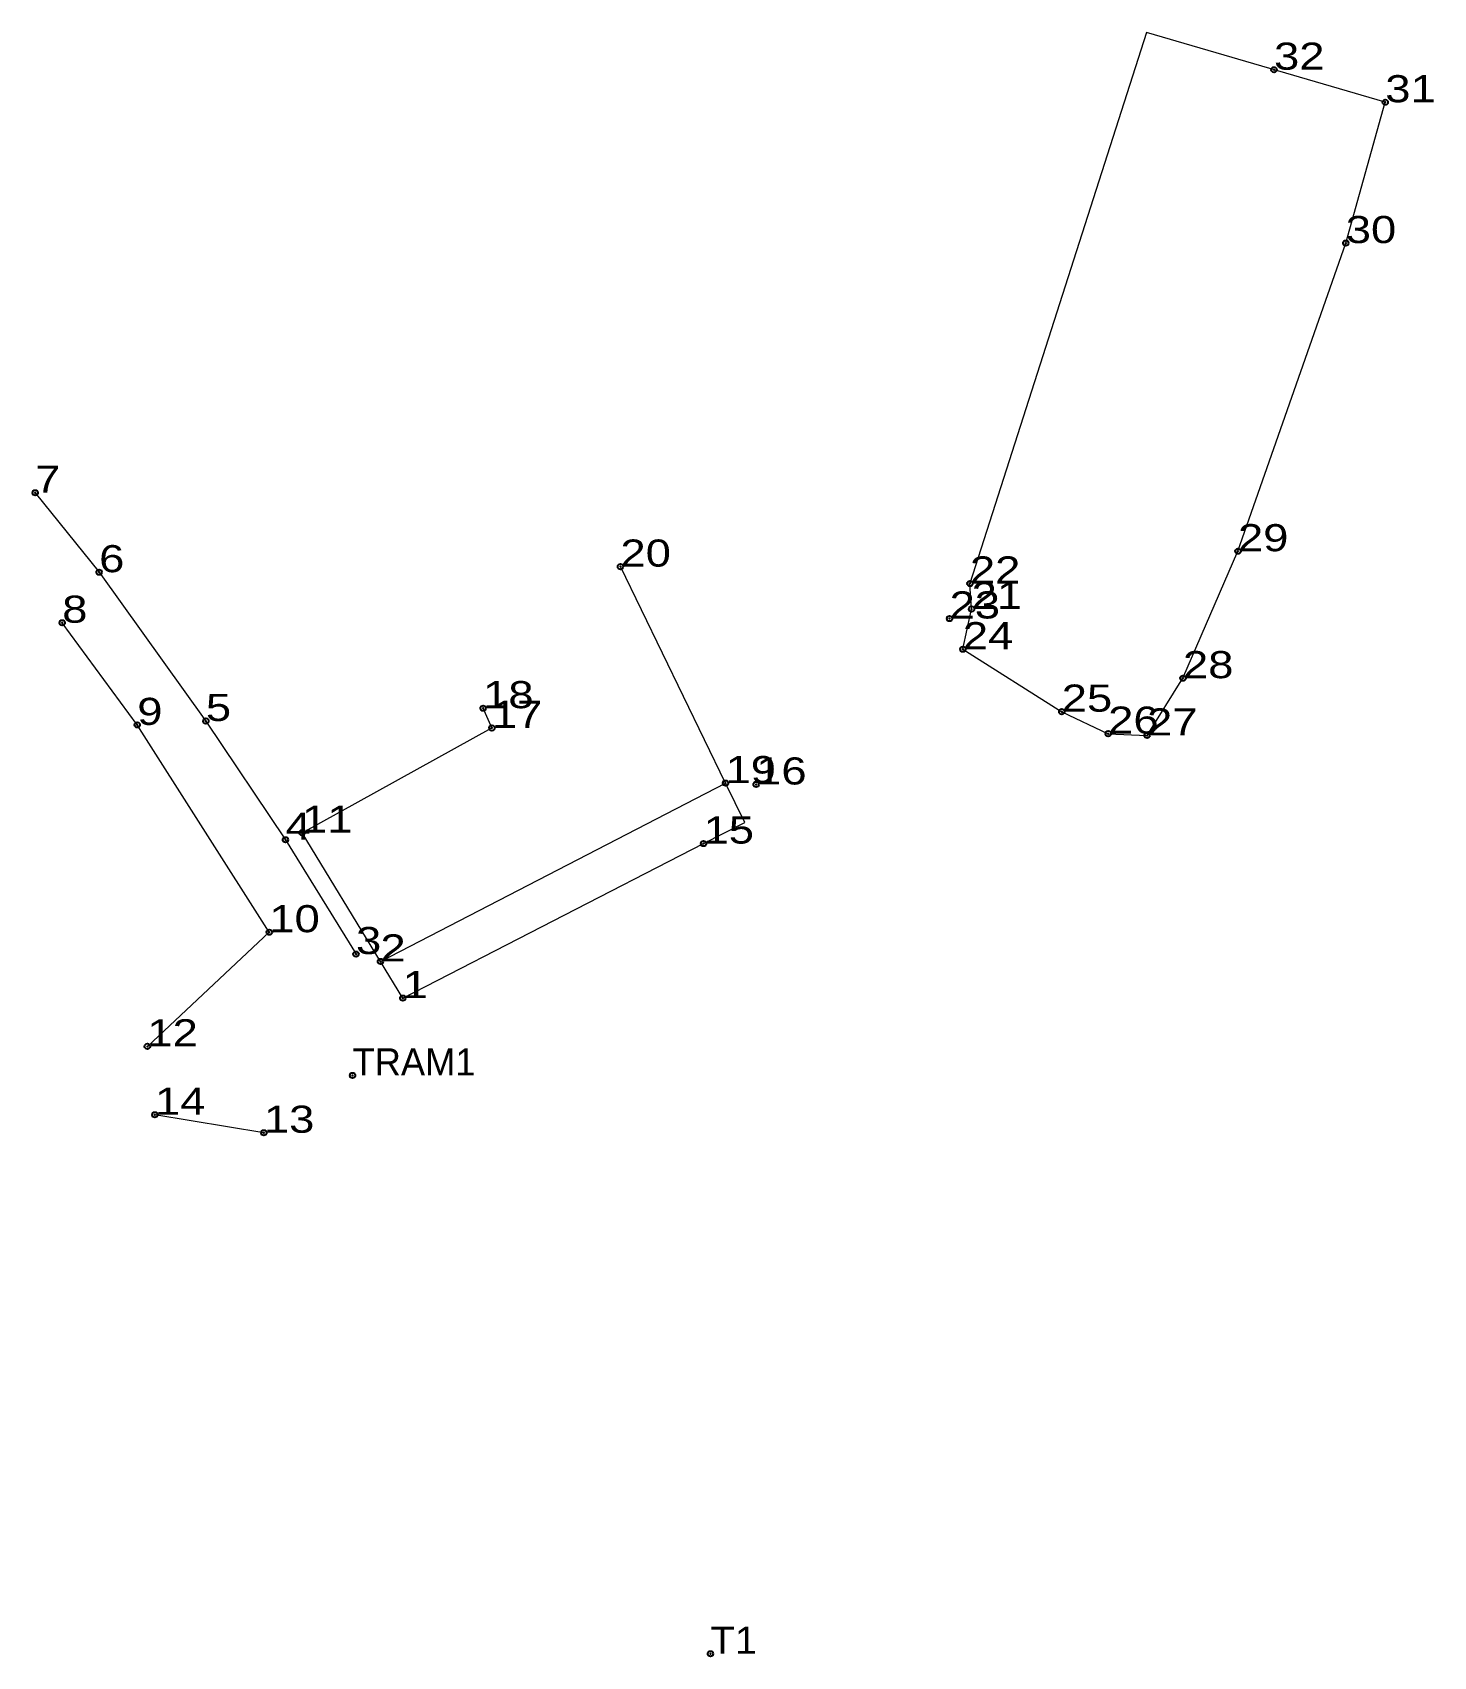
# Model space of a CAD drawing. Header units: metres. Extents: x 548167 to 548260, y 1838496 to 1838603.
import ezdxf

# ---------------------------------------------------------------- set-up
doc = ezdxf.new("R2010")
doc.units = ezdxf.units.M
doc.header["$LTSCALE"] = 0.72
doc.header["$PDMODE"] = 32
doc.header["$PDSIZE"] = 0.36
doc.layers.add('12', color=7, linetype='Continuous')
doc.layers.add('7', color=7, linetype='Continuous')
doc.layers.add('15', color=7, linetype='Continuous', lineweight=13)

msp = doc.modelspace()

# ---------------------------------------------------------------- linework, layer by layer
at = {"layer": '15'}
for p, q in [((548229.28, 1838565.15), (548229.17, 1838566.84)), ((548228.7, 1838562.48), (548229.28, 1838565.15)), ((548214.23, 1838550.99), (548212.96, 1838553.6)), ((548174.61, 1838536.14), (548182.7, 1838543.71)), ((548182.34, 1838530.41), (548175.11, 1838531.6))]:
    msp.add_line(p, q, dxfattribs=at)
for points in [[(548228.7, 1838562.48), (548235.26, 1838558.34), (548238.34, 1838556.88), (548240.92, 1838556.76), (548243.3, 1838560.56), (548246.95, 1838568.98), (548254.1, 1838589.42), (548256.72, 1838598.76), (548240.88, 1838603.39), (548229.17, 1838566.84)], [(548167.17, 1838572.86), (548171.41, 1838567.59), (548178.49, 1838557.72), (548183.77, 1838549.84), (548188.45, 1838542.26)], [(548191.55, 1838539.34), (548190.07, 1838541.77), (548212.96, 1838553.6), (548205.99, 1838567.96)], [(548182.7, 1838543.71), (548173.94, 1838557.46), (548168.96, 1838564.24)], [(548190.07, 1838541.77), (548184.87, 1838550.31), (548197.46, 1838557.26), (548196.88, 1838558.57)], [(548191.55, 1838539.34), (548211.5, 1838549.59), (548214.23, 1838550.99)]]:
    msp.add_lwpolyline(points, dxfattribs=at)
at = {"layer": '7'}
for p in [(548249.34, 1838600.92), (548256.72, 1838598.76), (548254.1, 1838589.42), (548167.17, 1838572.86), (548246.95, 1838568.98), (548171.41, 1838567.59), (548205.99, 1838567.96), (548229.17, 1838566.84), (548229.28, 1838565.15), (548168.96, 1838564.24), (548227.82, 1838564.52), (548228.7, 1838562.48), (548243.3, 1838560.56), (548196.88, 1838558.57), (548235.26, 1838558.34), (548173.94, 1838557.46), (548178.49, 1838557.72), (548197.46, 1838557.26), (548238.34, 1838556.88), (548240.92, 1838556.76), (548212.96, 1838553.6), (548214.99, 1838553.51), (548183.77, 1838549.84), (548184.87, 1838550.31), (548211.5, 1838549.59), (548182.7, 1838543.71), (548188.45, 1838542.26), (548190.07, 1838541.77), (548191.55, 1838539.34), (548174.61, 1838536.14), (548188.22, 1838534.21), (548175.11, 1838531.6), (548182.34, 1838530.41), (548211.96, 1838495.85)]:
    msp.add_point(p, dxfattribs=at)

# ---------------------------------------------------------------- texts
at = {"layer": '12'}
for s, width, p in [('32', 1.25, (548249.34, 1838600.92)), ('31', 1.25, (548256.72, 1838598.76)), ('30', 1.25, (548254.1, 1838589.42)), ('7', 1.25, (548167.17, 1838572.86)), ('29', 1.25, (548246.95, 1838568.98)), ('6', 1.25, (548171.41, 1838567.59)), ('20', 1.25, (548205.99, 1838567.96)), ('22', 1.25, (548229.17, 1838566.84)), ('8', 1.25, (548168.96, 1838564.24)), ('23', 1.25, (548227.82, 1838564.52)), ('21', 1.25, (548229.28, 1838565.15)), ('24', 1.25, (548228.7, 1838562.48)), ('28', 1.25, (548243.3, 1838560.56)), ('18', 1.25, (548196.88, 1838558.57)), ('25', 1.25, (548235.26, 1838558.34)), ('9', 1.25, (548173.94, 1838557.46)), ('5', 1.25, (548178.49, 1838557.72)), ('17', 1.25, (548197.46, 1838557.26)), ('26', 1.25, (548238.34, 1838556.88)), ('27', 1.25, (548240.92, 1838556.76)), ('19', 1.25, (548212.96, 1838553.6)), ('16', 1.25, (548214.99, 1838553.51)), ('11', 1.25, (548184.87, 1838550.31)), ('4', 1.25, (548183.77, 1838549.84)), ('15', 1.25, (548211.5, 1838549.59)), ('10', 1.25, (548182.7, 1838543.71)), ('3', 1.25, (548188.45, 1838542.26)), ('2', 1.25, (548190.07, 1838541.77)), ('1', 1.25, (548191.55, 1838539.34)), ('12', 1.25, (548174.61, 1838536.14)), ('14', 1.25, (548175.11, 1838531.6)), ('13', 1.25, (548182.34, 1838530.41)), ('T1', 1.1, (548211.96, 1838495.85))]:
    msp.add_text(s, height=1.8, dxfattribs=dict(at, width=width)).set_placement(p)
msp.add_text('TRAM1', height=1.8, dxfattribs=at).set_placement((548188.22, 1838534.21))

doc.saveas('drawing.dxf')
